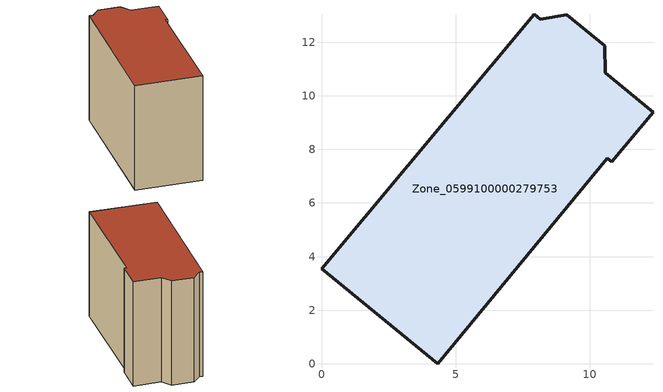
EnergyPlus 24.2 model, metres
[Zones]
Zone_0599100000279753
 floor ground (C_G): 9.15,13.02 10.56,11.86 10.57,10.86 12.36,9.38 10.82,7.54 10.66,7.67 4.34,0 0,3.55 7.94,13.04 8.16,12.86 z0
 wall outside (C_F): 10.56,11.86 9.15,13.02 8.16,12.86 7.94,13.04 0,3.55 4.34,0 10.66,7.67 10.82,7.54 12.36,9.38 10.57,10.86 10.56,11.86 z0:9.29
 roof outside (C_R): 8.16,12.86 7.94,13.04 0,3.55 4.34,0 10.66,7.67 10.82,7.54 12.36,9.38 10.57,10.86 10.56,11.86 9.15,13.02 z9.29
[BUILDING]
Pand.0599100000279753: North Axis=0; Terrain=City; Loads Convergence Tolerance Value=0.04; Temperature Convergence Tolerance Value=0.4; Solar Distribution=FullExterior; Maximum Number of Warmup Days=25; Minimum Number of Warmup Days=1
[Site:Location]
Rotterdam.The.Hague.AP_ZH_NLD Design_Conditions: Latitude=51.96; Longitude=4.45; Time Zone=1; Elevation=-4.5
[SITE:GROUNDTEMPERATURE:BUILDINGSURFACE]
18, 18, 18, 18, 18, 18, 18, 18, 18, 18, 18, 18
[MATERIAL] Thermal Absorptance=0.9; Solar Absorptance=0.7; Visible Absorptance=0.7
Name | Roughness | Thickness | Conductivity | Density | Specific Heat
G.TC.1946 | MediumSmooth | 0.15 | 1 | 540 | 1210
F.TC.1946 | Rough | 0.3 | 0.857143 | 1920 | 840
R.TC.1946 | MediumRough | 0.2 | 0.909091 | 1500 | 1000
[CONSTRUCTION]
C_G: G.TC.1946
C_F: F.TC.1946
C_R: R.TC.1946
[ZONE]
Zone_0599100000279753: Type=1; Multiplier=1; Ceiling Height=Autocalculate; Volume=Autocalculate; Floor Area=autocalculate; Part of Total Floor Area=Yes
[ZONEINFILTRATION:DESIGNFLOWRATE]
Infil_Zone_0599100000279753: Zone or ZoneList or Space or SpaceList=Zone_0599100000279753; Schedule=AlwaysOn; Design Flow Rate Calculation Method=Flow/Area; Flow Rate per Floor Area=0.003; Constant Term Coefficient=1; Temperature Term Coefficient=0; Velocity Term Coefficient=0; Velocity Squared Term Coefficient=0
[HVACTEMPLATE:ZONE:IDEALLOADSAIRSYSTEM]
Zone_0599100000279753: Maximum Heating Supply Air Temperature=50; Minimum Cooling Supply Air Temperature=13; Maximum Heating Supply Air Humidity Ratio=0.0156; Minimum Cooling Supply Air Humidity Ratio=0.0077; Heating Limit=NoLimit; Cooling Limit=NoLimit; Dehumidification Control Type=ConstantSensibleHeatRatio; Cooling Sensible Heat Ratio=0.7; Dehumidification Setpoint=60; Humidification Control Type=None; Humidification Setpoint=30; Outdoor Air Method=None; Outdoor Air Flow Rate per Person=0.00944; Outdoor Air Flow Rate per Zone Floor Area=0; Outdoor Air Flow Rate per Zone=0; Demand Controlled Ventilation Type=None; Outdoor Air Economizer Type=NoEconomizer; Heat Recovery Type=None; Sensible Heat Recovery Effectiveness=0.7; Latent Heat Recovery Effectiveness=0.65
[ZONECONTROL:THERMOSTAT]
ThermostatControl_Zone_0599100000279753: Zone or ZoneList=Zone_0599100000279753; Control Type Schedule=DualSetpointControlType; Control 1=Thermostat_Zone_0599100000279753; Temperature Difference Between Cutout And Setpoint=0
[THERMOSTATSETPOINT:DUALSETPOINT]
Thermostat_Zone_0599100000279753: Heating Setpoint Temperature Schedule=HeatingSetpoint_Zone_0599100000279753; Cooling Setpoint Temperature Schedule=CoolingSetpoint_Zone_0599100000279753
[SCHEDULE:COMPACT]
HeatingSetpoint_Zone_0599100000279753: Through: 12/31, For: AllDays, Until: 24:00, 21
CoolingSetpoint_Zone_0599100000279753: Through: 12/31, For: AllDays, Until: 24:00, 24
DualSetpointControlType: Through: 12/31, For: AllDays, Until: 24:00, 4
AlwaysOn: Through: 12/31, For: AllDays, Until: 24:00, 1
